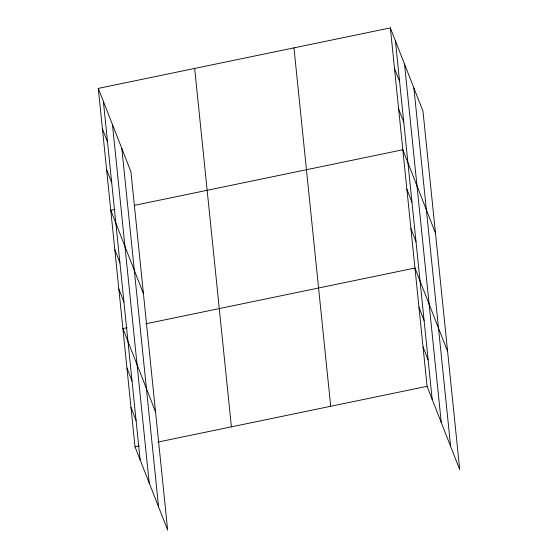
<?xml version="1.0" encoding="UTF-8"?>
<svg xmlns="http://www.w3.org/2000/svg" width="558" height="558" viewBox="0 0 558 558"><rect width="100%" height="100%" fill="white"/><g stroke="black" fill="none" stroke-linecap="round" stroke-linejoin="round"><path stroke-width="0.84" d="M98.285 88.401L130.921 171.683L167.665 530.1L135.022 446.819L98.285 88.401L390.335 27.9L422.978 111.181L459.715 469.599L427.079 386.317L390.335 27.9M115.004 209.389L110.777 210.261L143.413 293.543M134.45 205.358L402.827 149.76L435.463 233.042M127.126 327.665L122.899 328.543L155.536 411.818M145.729 323.814L414.95 268.042L447.593 351.324M135.022 446.819L139.249 445.947M157.851 442.089L427.079 386.317M394.499 68.522L399.591 81.51M398.663 109.145L403.755 122.132M406.873 189.19L411.964 202.184M410.911 228.613L416.003 241.607M418.995 307.465L424.087 320.459M423.034 346.895L428.125 359.889M102.449 129.017L107.541 142.011M106.613 169.639L111.705 182.633M114.815 249.691L119.907 262.679M118.861 289.114L123.953 302.108M126.945 367.966L132.037 380.961M130.984 407.396L136.075 420.383M413.883 87.983L450.627 446.407M404.522 64.086L441.259 422.511M395.427 40.894L432.171 399.312M293.961 47.862L330.699 406.287M194.665 68.432L231.403 426.856M121.832 148.484L158.57 506.901M112.465 124.587L149.209 483.005M103.376 101.389L140.114 459.813"/></g></svg>
